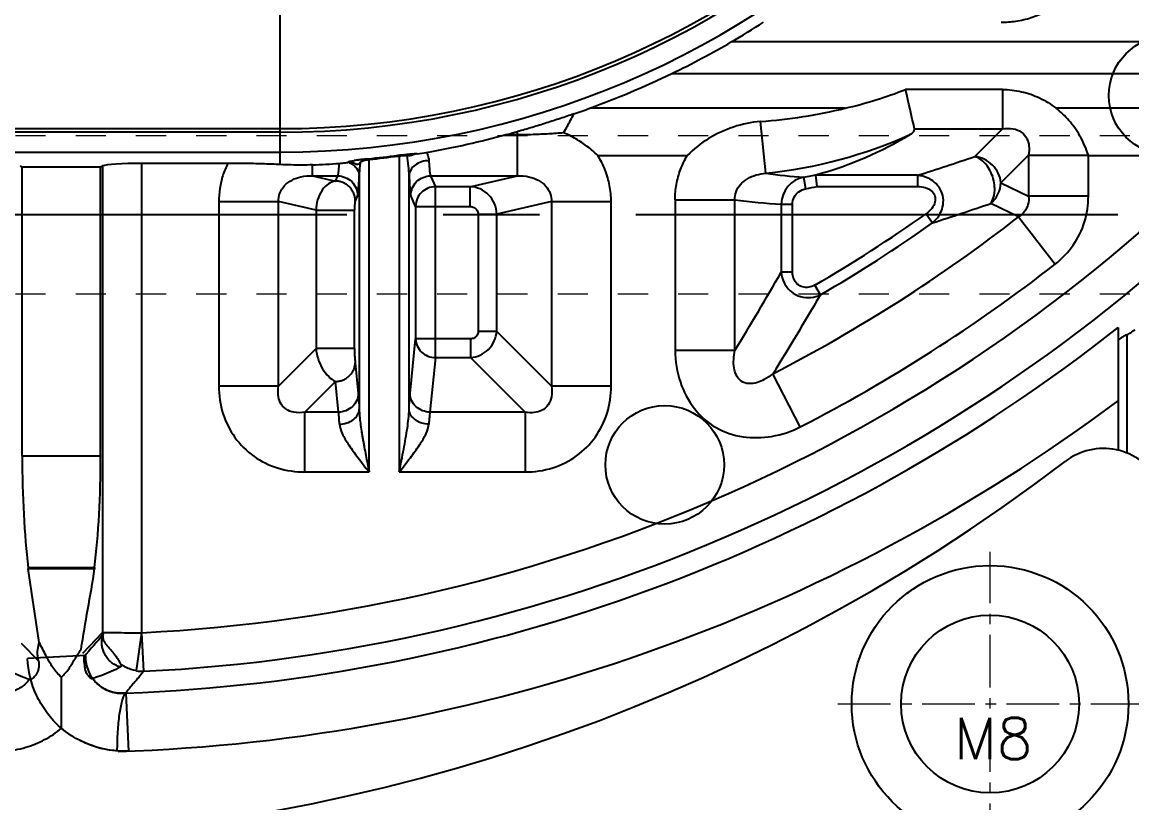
# Model space of a CAD drawing. Header units: millimetres. Extents: x 3267 to 5677, y -4731 to 2600.
# Drawn here: x 4496.8 to 4552.9, y -291.8 to -252.3 of the extents above; entities that cross this region are included whole.
import ezdxf

# ---------------------------------------------------------------- set-up
doc = ezdxf.new("R2010")
doc.units = ezdxf.units.MM
doc.header["$LTSCALE"] = 16.335
doc.header["$PDMODE"] = 3
doc.header["$PDSIZE"] = 0.3125
doc.linetypes.add('CENTER', pattern=[0.6, 0.375, -0.075, 0.075, -0.075])
doc.linetypes.add('HIDDEN', pattern=[0.2, 0.1, -0.1])
doc.layers.get('0').update_dxf_attribs({"linetype": 'CONTINUOUS'})
doc.layers.get('Defpoints').update_dxf_attribs({"linetype": 'CONTINUOUS'})
doc.layers.add('21', color=7, linetype='CONTINUOUS')
doc.layers.add('cool', color=153, linetype='HIDDEN', lineweight=9)
doc.layers.add('screw', color=33, linetype='CONTINUOUS', lineweight=13)
doc.styles.get("Standard").update_dxf_attribs({"font": 'txt', "width": 0.8})
doc.styles.add('TXT', font='txt.shx', dxfattribs={"bigfont": 'gbcbig.shx'})
doc.dimstyles.get("Standard").update_dxf_attribs({"dimtxt": 0.15625, "dimasz": 0.1875, "dimexe": 0.125, "dimexo": 0.0625, "dimtad": 0, "dimtih": 1, "dimtoh": 1, "dimdsep": 46, "dimtxsty": 'Standard', "dimcen": 0.09, "dimadec": 0, "dimazin": 0, "dimtp": 0.01, "dimtm": 0.01, "dimtfac": 1, "dimtofl": 0, "dimtmove": 0, "dimatfit": 3, "dimfxl": 0, "dimtolj": 1, "dimarcsym": 0})

# ---------------------------------------------------------------- blocks, each defined once
blk = doc.blocks.new('screw_m8_i')
at = {"layer": 'screw', "color": 1, "linetype": 'CENTER', "ltscale": 0.435384}
for p, q in [((0, -7.7), (0, 7.7)), ((-7.7, 0), (7.7, 0))]:
    blk.add_line(p, q, dxfattribs=at)
at = {"layer": 'screw', "color": 8, "linetype": 'HIDDEN', "ltscale": 0.435384}
blk.add_circle((0, 0), 7, dxfattribs=at)
at = {"layer": 'screw'}
blk.add_circle((0, 0), 4.5, dxfattribs=at)
at = {"layer": 'screw', "color": 6, "style": 'TXT'}
blk.add_text('M8', height=2.1, dxfattribs=at).set_placement((-1.82, -2.8))
blk = doc.blocks.new('*D204')
at = {"color": 4, "lineweight": -2}
blk.add_line((4632.838, -262.077), (4661.185, -262.077), dxfattribs=at)
at = {"layer": 'Defpoints', "color": 0}
for p in [(4492.764, -205.077), (4632.838, -262.077), (4661.185, -262.077)]:
    blk.add_point(p, dxfattribs=at)
at = {"color": 6, "insert": (4668.518, -262.077), "char_height": 5, "attachment_point": 5}
blk.add_mtext('\\A1;57.00', dxfattribs=at)
blk = doc.blocks.new('*D205')
at = {"color": 4, "lineweight": -2}
for p, q in [((4553.348, -286.835), (4641.185, -286.835)), ((4641.185, -286.835), (4651.185, -286.865)), ((4651.185, -286.865), (4661.185, -286.865))]:
    blk.add_line(p, q, dxfattribs=at)
at = {"layer": 'Defpoints', "color": 0}
for p in [(4492.764, -205.077), (4553.348, -286.835), (4661.185, -286.865)]:
    blk.add_point(p, dxfattribs=at)
at = {"color": 6, "insert": (4668.518, -286.865), "char_height": 5, "attachment_point": 5}
blk.add_mtext('\\A1;81.76', dxfattribs=at)
blk = doc.blocks.new('*D206')
at = {"color": 4, "lineweight": -2}
blk.add_line((4588.159, -303.077), (4661.185, -303.077), dxfattribs=at)
at = {"layer": 'Defpoints', "color": 0}
for p in [(4492.764, -205.077), (4588.159, -303.077), (4661.185, -303.077)]:
    blk.add_point(p, dxfattribs=at)
at = {"color": 6, "insert": (4668.518, -303.077), "char_height": 5, "attachment_point": 5}
blk.add_mtext('\\A1;98.00', dxfattribs=at)
blk = doc.blocks.new('*D207')
at = {"color": 4, "lineweight": -2}
blk.add_line((4619.098, -323.077), (4661.185, -323.077), dxfattribs=at)
at = {"layer": 'Defpoints', "color": 0}
for p in [(4492.764, -205.077), (4619.098, -323.077), (4661.185, -323.077)]:
    blk.add_point(p, dxfattribs=at)
at = {"color": 6, "insert": (4669.185, -323.077), "char_height": 5, "attachment_point": 5}
blk.add_mtext('\\A1;118.00', dxfattribs=at)
blk = doc.blocks.new('*D208')
at = {"color": 4, "lineweight": -2}
blk.add_line((4545.757, -294.565), (4545.757, -368.573), dxfattribs=at)
at = {"layer": 'Defpoints', "color": 0}
for p in [(4492.764, -205.077), (4545.757, -294.565), (4545.757, -368.573)]:
    blk.add_point(p, dxfattribs=at)
at = {"color": 6, "insert": (4545.757, -376.573), "char_height": 5, "attachment_point": 5, "rotation": 90}
blk.add_mtext('\\A1;52.99', dxfattribs=at)
blk = doc.blocks.new('*D209')
at = {"color": 4, "lineweight": -2}
blk.add_line((4621.264, -318.739), (4621.264, -368.573), dxfattribs=at)
at = {"layer": 'Defpoints', "color": 0}
for p in [(4492.764, -205.077), (4621.264, -318.739), (4621.264, -368.573)]:
    blk.add_point(p, dxfattribs=at)
at = {"color": 6, "insert": (4621.264, -377.573), "char_height": 5, "attachment_point": 5, "rotation": 90}
blk.add_mtext('\\A1;128.50', dxfattribs=at)

msp = doc.modelspace()

# ---------------------------------------------------------------- linework, layer by layer
at = {"color": 6, "linetype": 'Continuous'}
for p, q in [((4509.823, -248.931), (4509.823, -259.544)), ((4562.481, -253.34), (4532.664, -253.34)), ((4529.662, -254.935), (4562.48, -254.935)), ((4546.382, -255.747), (4541.482, -255.747)), ((4546.382, -255.747), (4546.382, -257.74)), ((4538.432, -256.694), (4525.503, -256.694)), ((4560.648, -256.694), (4549.105, -256.694)), ((4534.414, -259.986), (4534.141, -257.369)), ((4465.603, -257.727), (4509.823, -257.727)), ((4509.823, -257.905), (4465.603, -257.905)), ((4521.328, -258.014), (4521.844, -258.026)), ((4521.844, -260.115), (4521.844, -257.877)), ((4541.933, -257.74), (4546.382, -257.74)), ((4544.984, -259.137), (4546.382, -257.74)), ((4465.603, -258.911), (4509.823, -258.911)), ((4514.284, -259.292), (4514.279, -259.249)), ((4514.337, -275.098), (4514.337, -259.285)), ((4515.804, -259.073), (4515.81, -259.113)), ((4515.862, -259.106), (4515.862, -275.098)), ((4525.905, -259.086), (4530.436, -259.086)), ((4547.705, -259.064), (4546.308, -260.461)), ((4547.705, -259.064), (4550.731, -259.064)), ((4547.705, -259.064), (4547.705, -261.148)), ((4550.731, -261.148), (4550.731, -259.064)), ((4550.731, -259.086), (4557.507, -259.086)), ((4496.683, -259.612), (4496.784, -259.657)), ((4496.784, -259.657), (4500.753, -259.657)), ((4496.784, -274.295), (4496.784, -259.657)), ((4500.753, -259.657), (4500.853, -259.612)), ((4500.753, -274.295), (4500.753, -259.657)), ((4500.853, -259.612), (4500.853, -283.222)), ((4507.186, -259.482), (4502.833, -259.482)), ((4502.833, -283.23), (4502.833, -259.482)), ((4511.471, -260.115), (4511.471, -259.561)), ((4513.286, -259.413), (4513.289, -259.432)), ((4511.471, -260.115), (4512.753, -260.115)), ((4511.471, -260.115), (4512.635, -260.381)), ((4512.635, -260.381), (4512.753, -260.115)), ((4513.837, -260.097), (4513.837, -271.926)), ((4516.362, -271.926), (4516.362, -260.097)), ((4517.446, -260.115), (4521.844, -260.115)), ((4517.446, -260.115), (4517.69, -260.665)), ((4519.439, -260.665), (4521.844, -260.115)), ((4536.44, -260.766), (4536.332, -260.177)), ((4542.087, -260.088), (4536.945, -260.088)), ((4537.004, -260.655), (4536.945, -260.088)), ((4542.087, -260.088), (4542.087, -260.655)), ((4546.308, -260.461), (4547.705, -261.147)), ((4519.439, -260.665), (4517.69, -260.665)), ((4517.69, -269.31), (4517.69, -260.665)), ((4519.439, -260.665), (4519.439, -261.662)), ((4537.004, -260.655), (4542.087, -260.655)), ((4506.73, -261.421), (4509.756, -261.421)), ((4506.73, -261.421), (4506.73, -270.749)), ((4511.651, -261.855), (4509.756, -261.421)), ((4509.756, -270.749), (4509.756, -261.421)), ((4513.752, -261.112), (4513.634, -261.378)), ((4516.691, -261.662), (4516.447, -261.112)), ((4523.559, -261.421), (4520.797, -262.053)), ((4523.559, -261.421), (4526.585, -261.421)), ((4523.559, -261.421), (4523.559, -270.749)), ((4526.585, -270.749), (4526.585, -261.421)), ((4529.819, -261.322), (4532.844, -261.322)), ((4529.819, -261.322), (4529.819, -268.947)), ((4532.844, -268.947), (4532.844, -261.322)), ((4535.192, -261.547), (4535.759, -261.547)), ((4535.192, -261.547), (4535.192, -264.987)), ((4535.759, -264.987), (4535.759, -261.547)), ((4547.195, -262.192), (4545.789, -261.513)), ((4550.731, -261.148), (4547.705, -261.148)), ((4511.651, -261.855), (4513.596, -261.855)), ((4511.651, -261.855), (4511.651, -268.853)), ((4513.596, -268.853), (4513.596, -261.855)), ((4516.691, -261.662), (4519.439, -261.662)), ((4516.691, -261.662), (4516.691, -268.365)), ((4519.851, -262.053), (4520.797, -262.053)), ((4519.851, -262.053), (4519.851, -267.986)), ((4520.797, -267.986), (4520.797, -262.053)), ((4542.523, -262.03), (4542.85, -262.493)), ((4547.195, -262.192), (4549.055, -264.578)), ((4535.759, -264.987), (4535.192, -264.987)), ((4537.181, -266.132), (4536.896, -265.641)), ((4552.238, -267.789), (4552.238, -273.998)), ((4516.411, -271.127), (4516.691, -268.365)), ((4519.473, -268.365), (4516.691, -268.365)), ((4519.473, -268.365), (4519.473, -269.31)), ((4520.797, -267.986), (4519.851, -267.986)), ((4520.797, -267.986), (4523.559, -270.749)), ((4552.671, -268.159), (4552.671, -274.134)), ((4509.756, -270.749), (4511.651, -268.853)), ((4513.596, -268.853), (4511.651, -268.853)), ((4517.69, -269.31), (4517.41, -272.072)), ((4517.69, -269.31), (4519.473, -269.31)), ((4522.235, -272.072), (4519.473, -269.31)), ((4532.844, -268.947), (4529.819, -268.947)), ((4513.631, -269.575), (4513.789, -271.127)), ((4512.632, -270.52), (4511.079, -272.072)), ((4512.789, -272.072), (4512.632, -270.52)), ((4536.156, -272.815), (4534.773, -270.124)), ((4509.756, -270.749), (4506.73, -270.749)), ((4526.585, -270.749), (4523.559, -270.749)), ((4512.789, -272.072), (4511.079, -272.072)), ((4511.079, -275.098), (4511.079, -272.072)), ((4522.235, -272.072), (4517.41, -272.072)), ((4522.235, -272.072), (4522.235, -275.098)), ((4500.753, -274.295), (4496.784, -274.295)), ((4511.079, -275.098), (4514.337, -275.098)), ((4515.862, -275.098), (4522.235, -275.098)), ((4497.09, -279.925), (4500.447, -279.925)), ((4497.09, -279.925), (4497.09, -280.003)), ((4500.447, -280.003), (4497.09, -280.003)), ((4497.64, -283.723), (4497.09, -280.003)), ((4500.447, -279.925), (4500.447, -280.003)), ((4502.564, -285.15), (4502.833, -283.23)), ((4502.93, -285.184), (4502.835, -283.23)), ((4496.736, -283.757), (4497.607, -284.657))]:
    msp.add_line(p, q, dxfattribs=at)
at = {"color": 7, "linetype": 'Continuous'}
for p, q in [((4499.855, -284.27), (4500.853, -283.222)), ((4500, -284.39), (4497.054, -284.531)), ((4502.034, -286.287), (4502.155, -289.219))]:
    msp.add_line(p, q, dxfattribs=at)
at = {"color": 6, "linetype": 'Continuous'}
msp.add_lwpolyline([(4514.279, -259.248), (4513.914, -259.288), (4513.582, -259.333)], dxfattribs=at)
for centre, radius in [((4554.764, -256.047), 3), ((4529.294, -274.737), 3), ((4545.757, -286.835), 7), ((4545.757, -286.835), 4.5)]:
    msp.add_circle(centre, radius, dxfattribs=at)
for centre, radius, start, end in [((4498.768, -200.047), 86.814, 316.84438, 88.8719), ((4498.768, -200.047), 85.826, 320.71572, 88.869), ((4509.823, -214.117), 44.794, 270, 360), ((4509.823, -214.117), 43.789, 270, 0), ((4509.823, -214.117), 43.61, 270, 0), ((4509.823, -214.117), 45.389, 300.2135, 302.6325), ((4510.614, -215.461), 43.829, 295.7606, 300.2053), ((4533.049, -233.962), 23.361, 283.3229, 291.1612), ((4337.477, -302.928), 209.39, 12.46276, 13.02183), ((4509.616, -213.265), 46.244, 289.0278, 290.0927), ((4531.936, -229.367), 28.089, 274.5035, 283.3727), ((4509.037, -212.61), 47.038, 280.0514, 285.1472), ((4509.866, -213.882), 45.597, 284.5596, 285.2296), ((4531.933, -236.227), 23.888, 275.9618, 294.2187), ((4498.768, -200.047), 83.282, 272.79734, 314.85367), ((4509.823, -214.117), 45.352, 275.6388, 277.5783), ((4509.823, -214.117), 45.393, 275.7062, 277.5784), ((4515.839, -250.958), 8.091, 276.6442, 279.9866), ((4494.04, -108.717), 158.813, 287.61018, 288.71043), ((4509.757, -217.923), 41.674, 272.3569, 274.2283), ((4513.323, -259.916), 0.504, 62.6897, 94.1836), ((4537.885, -234.918), 25.307, 262.1178, 266.4811), ((4536.602, -261.561), 1.41, 101.0368, 179.4143), ((4531.933, -236.227), 24.351, 280.4061, 282.0985), ((4531.933, -236.227), 24.949, 280.4061, 281.7258), ((4536.562, -234.837), 26.745, 262.0086, 267.0626), ((4493.635, -110.107), 160.137, 287.89859, 289.007), ((4498.768, -200.047), 85.238, 272.79864, 313.50971), ((4498.768, -200.047), 78.785, 297.19344, 307.9278), ((4498.768, -200.047), 75.871, 300.16777, 305.21885), ((4498.768, -200.047), 76.438, 300.16777, 305.21885), ((4380.969, -176.218), 177.946, 328.59364, 330.07572), ((4498.768, -200.047), 81.811, 297.19344, 307.9278), ((4382.747, -175.709), 178.958, 328.15773, 329.65045), ((4498.768, -200.047), 86.302, 272.15608, 308.28444), ((4498.768, -200.047), 89.237, 271.84434, 306.81206), ((4551.499, -277.111), 3.2, 29.3628, 127.3251), ((4492.738, -200.047), 93.711, 232.70186, 307.32513), ((4502.909, -283.167), 2.017, 260.1447, 270.6047), ((4492.738, -200.047), 111.711, 233.55477, 306.46929)]:
    msp.add_arc(centre, radius, start, end, dxfattribs=at)
at = {"color": 7, "linetype": 'Continuous'}
msp.add_arc((4559.127, -334.374), 77.452, 138.73818, 139.87491, dxfattribs=at)
at = {"color": 6, "linetype": 'Continuous'}
for centre, major_axis, ratio, start_param, end_param in [((4509.823, -213.829), (0, 45.642), 0.99998, -2.790919, -2.691923), ((4531.933, -240.787), (0, 19.951), 0.973528, -2.875699, -2.612754), ((4502.833, -259.64), (2.01, 0), 0.078702, 1.570796, 2.96706), ((4498.547, -274.295), (0, 10), 0.176327, -4.712389, -4.114277), ((4498.99, -274.295), (0, 10), 0.176327, -2.168909, -1.570796)]:
    msp.add_ellipse(centre, major_axis=major_axis, ratio=ratio, start_param=start_param, end_param=end_param, dxfattribs=at)
for points, knots in [([(4546.311, -252.341), (4546.564, -252.341), (4547.082, -252.303), (4547.843, -252.128), (4548.554, -251.834), (4549.178, -251.449), (4549.711, -250.991), (4550.171, -250.456), (4550.559, -249.826), (4550.853, -249.109), (4551.026, -248.35), (4551.062, -247.837), (4551.062, -247.589)], [0, 0, 0, 0, 0.101243, 0.207278, 0.311362, 0.408018, 0.499665, 0.591828, 0.689541, 0.794718, 0.900878, 1, 1, 1, 1]), ([(4546.382, -255.747), (4546.705, -255.747), (4547.356, -255.821), (4548.285, -256.144), (4548.846, -256.492), (4549.105, -256.694)], [0, 0, 0, 0, 0.331319, 0.663418, 1, 1, 1, 1]), ([(4524.693, -256.982), (4524.467, -257.06), (4524.008, -257.216), (4523.308, -257.445), (4522.585, -257.668), (4522.094, -257.809), (4521.844, -257.877)], [0, 0, 0, 0, 0.240242, 0.486655, 0.739652, 1, 1, 1, 1]), ([(4524.181, -257.932), (4524.243, -257.826), (4524.361, -257.614), (4524.533, -257.298), (4524.642, -257.087), (4524.693, -256.982)], [0, 0, 0, 0, 0.342165, 0.674136, 1, 1, 1, 1]), ([(4550.731, -259.075), (4550.622, -258.737), (4550.349, -258.112), (4549.786, -257.311), (4549.339, -256.877), (4549.105, -256.694)], [0, 0, 0, 0, 0.364983, 0.694844, 1, 1, 1, 1]), ([(4534.141, -257.369), (4533.678, -257.405), (4532.758, -257.592), (4531.491, -258.181), (4530.756, -258.757), (4530.436, -259.086)], [0, 0, 0, 0, 0.335156, 0.668796, 1, 1, 1, 1]), ([(4546.382, -257.74), (4546.562, -257.708), (4546.9, -257.694), (4547.36, -257.87), (4547.64, -258.208), (4547.75, -258.628), (4547.732, -258.913), (4547.705, -259.064)], [0, 0, 0, 0, 0.242115, 0.43618, 0.629762, 0.796712, 1, 1, 1, 1]), ([(4521.844, -258.026), (4522.111, -258.032), (4522.638, -258.016), (4523.418, -257.98), (4523.93, -257.944), (4524.183, -257.928)], [0, 0, 0, 0, 0.342239, 0.675009, 1, 1, 1, 1]), ([(4525.905, -259.086), (4525.74, -258.923), (4525.387, -258.621), (4524.809, -258.233), (4524.395, -258.024), (4524.181, -257.932)], [0, 0, 0, 0, 0.334172, 0.665762, 1, 1, 1, 1]), ([(4541.733, -258.013), (4541.777, -257.986), (4541.851, -257.935), (4541.929, -257.841), (4541.939, -257.769), (4541.933, -257.74)], [0, 0, 0, 0, 0.431863, 0.750814, 1, 1, 1, 1]), ([(4513.284, -259.413), (4513.291, -259.386), (4513.426, -259.377), (4513.601, -259.324), (4513.922, -259.289), (4514.151, -259.262), (4514.279, -259.249)], [0, 0, 0, 0, 0.084378, 0.304706, 0.618029, 1, 1, 1, 1]), ([(4513.889, -259.434), (4513.916, -259.405), (4513.993, -259.359), (4514.129, -259.318), (4514.23, -259.299), (4514.284, -259.292)], [0, 0, 0, 0, 0.278004, 0.618672, 1, 1, 1, 1]), ([(4515.804, -259.073), (4515.949, -259.054), (4516.208, -259.021), (4516.53, -258.995), (4516.711, -258.985), (4516.775, -258.995)], [0, 0, 0, 0, 0.44791, 0.801667, 1, 1, 1, 1]), ([(4515.862, -259.106), (4515.913, -259.098), (4516.009, -259.086), (4516.143, -259.078), (4516.227, -259.083), (4516.263, -259.091)], [0, 0, 0, 0, 0.379287, 0.723555, 1, 1, 1, 1]), ([(4516.774, -258.996), (4516.706, -259.004), (4516.582, -259.04), (4516.419, -259.109), (4516.309, -259.102), (4516.263, -259.091)], [0, 0, 0, 0, 0.392722, 0.73009, 1, 1, 1, 1]), ([(4516.362, -260.098), (4516.36, -259.937), (4516.334, -259.6), (4516.289, -259.266), (4516.263, -259.092)], [0, 0, 0, 0, 0.475705, 1, 1, 1, 1]), ([(4517.362, -259.342), (4517.238, -259.344), (4516.991, -259.388), (4516.659, -259.542), (4516.432, -259.796), (4516.365, -260.002), (4516.362, -260.097)], [0, 0, 0, 0, 0.271395, 0.54426, 0.789177, 1, 1, 1, 1]), ([(4517.247, -258.926), (4517.269, -258.976), (4517.306, -259.071), (4517.346, -259.21), (4517.359, -259.3), (4517.362, -259.342)], [0, 0, 0, 0, 0.375595, 0.707098, 1, 1, 1, 1]), ([(4517.362, -259.342), (4517.367, -259.443), (4517.377, -259.621), (4517.397, -259.852), (4517.415, -259.999), (4517.432, -260.079), (4517.441, -260.106), (4517.446, -260.115)], [0, 0, 0, 0, 0.387453, 0.686657, 0.892209, 0.958434, 1, 1, 1, 1]), ([(4526.585, -261.421), (4526.584, -261.149), (4526.533, -260.603), (4526.304, -259.81), (4526.052, -259.319), (4525.905, -259.086)], [0, 0, 0, 0, 0.331752, 0.664655, 1, 1, 1, 1]), ([(4529.819, -261.322), (4529.819, -261.062), (4529.867, -260.54), (4530.076, -259.784), (4530.303, -259.311), (4530.436, -259.086)], [0, 0, 0, 0, 0.332779, 0.665943, 1, 1, 1, 1]), ([(4545.789, -261.513), (4545.902, -261.353), (4546.003, -261.024), (4545.991, -260.557), (4545.904, -260.15), (4545.726, -259.774), (4545.451, -259.395), (4545.171, -259.196), (4544.984, -259.137)], [0, 0, 0, 0, 0.209626, 0.348725, 0.500005, 0.651284, 0.79038, 1, 1, 1, 1]), ([(4546.308, -260.461), (4546.291, -260.297), (4546.194, -259.968), (4545.894, -259.551), (4545.477, -259.252), (4545.149, -259.155), (4544.984, -259.137)], [0, 0, 0, 0, 0.24677, 0.500032, 0.753278, 1, 1, 1, 1]), ([(4507.186, -259.482), (4507.087, -259.683), (4506.917, -260.099), (4506.764, -260.753), (4506.73, -261.199), (4506.73, -261.421)], [0, 0, 0, 0, 0.334849, 0.667893, 1, 1, 1, 1]), ([(4509.823, -259.544), (4509.563, -259.533), (4509.009, -259.511), (4508.13, -259.488), (4507.512, -259.482), (4507.186, -259.482)], [0, 0, 0, 0, 0.296345, 0.630119, 1, 1, 1, 1]), ([(4511.471, -259.561), (4511.294, -259.568), (4510.935, -259.575), (4510.386, -259.566), (4510.013, -259.552), (4509.823, -259.544)], [0, 0, 0, 0, 0.321473, 0.653789, 1, 1, 1, 1]), ([(4512.753, -260.115), (4512.765, -260.095), (4512.778, -260.027), (4512.797, -259.898), (4512.814, -259.709), (4512.825, -259.565), (4512.83, -259.483)], [0, 0, 0, 0, 0.111021, 0.317179, 0.615023, 1, 1, 1, 1]), ([(4512.831, -259.483), (4512.883, -259.479), (4512.985, -259.47), (4513.134, -259.453), (4513.232, -259.44), (4513.28, -259.433)], [0, 0, 0, 0, 0.343261, 0.67989, 1, 1, 1, 1]), ([(4513.554, -259.468), (4513.527, -259.456), (4513.469, -259.438), (4513.379, -259.425), (4513.319, -259.428), (4513.289, -259.432)], [0, 0, 0, 0, 0.331938, 0.667251, 1, 1, 1, 1]), ([(4513.289, -259.431), (4513.37, -259.464), (4513.518, -259.545), (4513.743, -259.747), (4513.833, -259.963), (4513.837, -260.097)], [0, 0, 0, 0, 0.286489, 0.553933, 1, 1, 1, 1]), ([(4513.889, -259.434), (4513.861, -259.465), (4513.819, -259.538), (4513.672, -259.553), (4513.603, -259.489), (4513.554, -259.468)], [0, 0, 0, 0, 0.321347, 0.590188, 1, 1, 1, 1]), ([(4513.889, -259.434), (4513.882, -259.493), (4513.856, -259.713), (4513.839, -259.935), (4513.837, -260.097)], [0, 0, 0, 0, 0.26521, 1, 1, 1, 1]), ([(4509.756, -261.421), (4509.748, -261.277), (4509.792, -260.975), (4510.045, -260.585), (4510.43, -260.303), (4510.918, -260.133), (4511.276, -260.106), (4511.471, -260.115)], [0, 0, 0, 0, 0.178851, 0.365644, 0.561373, 0.758659, 1, 1, 1, 1]), ([(4512.635, -260.381), (4512.51, -260.396), (4512.242, -260.504), (4511.92, -260.848), (4511.707, -261.32), (4511.655, -261.679), (4511.651, -261.855)], [0, 0, 0, 0, 0.197654, 0.43658, 0.723113, 1, 1, 1, 1]), ([(4513.634, -261.378), (4513.634, -261.348), (4513.631, -261.287), (4513.618, -261.196), (4513.596, -261.103), (4513.564, -261.01), (4513.523, -260.919), (4513.471, -260.832), (4513.411, -260.749), (4513.341, -260.672), (4513.265, -260.603), (4513.182, -260.543), (4513.094, -260.492), (4513.003, -260.45), (4512.91, -260.419), (4512.817, -260.397), (4512.725, -260.384), (4512.664, -260.381), (4512.635, -260.381)], [0, 0, 0, 0, 0.05723, 0.116398, 0.177338, 0.239841, 0.303659, 0.368504, 0.434057, 0.499978, 0.565914, 0.631511, 0.696425, 0.760333, 0.822943, 0.883999, 0.943287, 1, 1, 1, 1]), ([(4512.753, -260.115), (4512.879, -260.115), (4513.138, -260.172), (4513.48, -260.386), (4513.695, -260.727), (4513.752, -260.987), (4513.752, -261.112)], [0, 0, 0, 0, 0.242666, 0.500406, 0.757887, 1, 1, 1, 1]), ([(4513.752, -261.112), (4513.774, -261.061), (4513.787, -260.887), (4513.819, -260.552), (4513.83, -260.267), (4513.837, -260.097)], [0, 0, 0, 0, 0.162831, 0.500859, 1, 1, 1, 1]), ([(4516.362, -260.097), (4516.369, -260.266), (4516.38, -260.55), (4516.412, -260.885), (4516.425, -261.059), (4516.446, -261.111)], [0, 0, 0, 0, 0.497079, 0.835041, 1, 1, 1, 1]), ([(4516.447, -261.112), (4516.447, -260.987), (4516.504, -260.727), (4516.719, -260.386), (4517.061, -260.172), (4517.32, -260.115), (4517.446, -260.115)], [0, 0, 0, 0, 0.242114, 0.499595, 0.757335, 1, 1, 1, 1]), ([(4521.844, -260.115), (4522.037, -260.106), (4522.402, -260.134), (4522.898, -260.31), (4523.287, -260.6), (4523.523, -260.992), (4523.566, -261.284), (4523.559, -261.421)], [0, 0, 0, 0, 0.239968, 0.446783, 0.645441, 0.828991, 1, 1, 1, 1]), ([(4532.844, -261.322), (4532.84, -261.187), (4532.886, -260.906), (4533.112, -260.53), (4533.473, -260.24), (4533.92, -260.05), (4534.247, -259.996), (4534.414, -259.986)], [0, 0, 0, 0, 0.177813, 0.365455, 0.566767, 0.778381, 1, 1, 1, 1]), ([(4536.945, -260.088), (4536.943, -260.069), (4536.992, -260.051), (4537.021, -260.041), (4537.037, -260.037)], [0, 0, 0, 0, 0.544166, 1, 1, 1, 1]), ([(4542.85, -262.493), (4542.992, -262.372), (4543.202, -262.126), (4543.384, -261.681), (4543.414, -261.23), (4543.263, -260.772), (4542.976, -260.431), (4542.575, -260.184), (4542.269, -260.105), (4542.087, -260.088)], [0, 0, 0, 0, 0.170743, 0.288157, 0.434712, 0.5735, 0.718369, 0.832428, 1, 1, 1, 1]), ([(4517.69, -260.665), (4517.56, -260.665), (4517.298, -260.718), (4516.966, -260.939), (4516.744, -261.27), (4516.691, -261.532), (4516.691, -261.662)], [0, 0, 0, 0, 0.250182, 0.500402, 0.750386, 1, 1, 1, 1]), ([(4520.797, -262.053), (4520.793, -261.869), (4520.715, -261.506), (4520.409, -261.052), (4519.967, -260.745), (4519.614, -260.668), (4519.439, -260.665)], [0, 0, 0, 0, 0.25924, 0.507375, 0.753274, 1, 1, 1, 1]), ([(4535.759, -261.547), (4535.761, -261.427), (4535.819, -261.18), (4536.072, -260.889), (4536.314, -260.792), (4536.44, -260.766)], [0, 0, 0, 0, 0.322511, 0.654381, 1, 1, 1, 1]), ([(4542.087, -260.655), (4542.218, -260.655), (4542.467, -260.686), (4542.791, -260.845), (4542.989, -261.123), (4542.989, -261.466), (4542.817, -261.784), (4542.63, -261.954), (4542.523, -262.03)], [0, 0, 0, 0, 0.186378, 0.352214, 0.499216, 0.646556, 0.812971, 1, 1, 1, 1]), ([(4513.634, -261.378), (4513.631, -261.386), (4513.625, -261.407), (4513.619, -261.445), (4513.614, -261.484), (4513.61, -261.522), (4513.607, -261.553), (4513.605, -261.587), (4513.603, -261.623), (4513.601, -261.66), (4513.599, -261.698), (4513.598, -261.737), (4513.597, -261.778), (4513.596, -261.817), (4513.596, -261.844), (4513.596, -261.855)], [0, 0, 0, 0, 0.053376, 0.134729, 0.241119, 0.3027, 0.369321, 0.440373, 0.515078, 0.592755, 0.672683, 0.754127, 0.836334, 0.93062, 1, 1, 1, 1]), ([(4547.705, -261.148), (4547.721, -261.287), (4547.703, -261.569), (4547.515, -261.942), (4547.309, -262.121), (4547.195, -262.192)], [0, 0, 0, 0, 0.345544, 0.671579, 1, 1, 1, 1]), ([(4549.055, -264.578), (4549.4, -264.307), (4550.016, -263.663), (4550.601, -262.465), (4550.729, -261.585), (4550.731, -261.148)], [0, 0, 0, 0, 0.333989, 0.667148, 1, 1, 1, 1]), ([(4519.439, -261.662), (4519.511, -261.664), (4519.656, -261.696), (4519.814, -261.848), (4519.85, -261.986), (4519.851, -262.053)], [0, 0, 0, 0, 0.347606, 0.681664, 1, 1, 1, 1]), ([(4535.192, -264.987), (4535.205, -265.176), (4535.313, -265.547), (4535.66, -266), (4536.158, -266.259), (4536.691, -266.298), (4537.03, -266.206), (4537.181, -266.132)], [0, 0, 0, 0, 0.209795, 0.417306, 0.618812, 0.813297, 1, 1, 1, 1]), ([(4536.896, -265.641), (4536.798, -265.696), (4536.592, -265.776), (4536.266, -265.761), (4535.985, -265.604), (4535.797, -265.328), (4535.762, -265.103), (4535.759, -264.987)], [0, 0, 0, 0, 0.20805, 0.400067, 0.588888, 0.784453, 1, 1, 1, 1]), ([(4516.691, -268.365), (4516.692, -268.487), (4516.748, -268.737), (4516.973, -269.049), (4517.302, -269.258), (4517.561, -269.309), (4517.69, -269.31)], [0, 0, 0, 0, 0.243194, 0.491094, 0.744203, 1, 1, 1, 1]), ([(4519.851, -267.986), (4519.849, -268.053), (4519.819, -268.187), (4519.672, -268.333), (4519.539, -268.363), (4519.473, -268.365)], [0, 0, 0, 0, 0.338299, 0.665828, 1, 1, 1, 1]), ([(4519.473, -269.31), (4519.638, -269.298), (4519.973, -269.211), (4520.398, -268.914), (4520.697, -268.488), (4520.785, -268.153), (4520.797, -267.986)], [0, 0, 0, 0, 0.245544, 0.499207, 0.753279, 1, 1, 1, 1]), ([(4552.671, -268.159), (4552.633, -268.171), (4552.543, -268.218), (4552.399, -268.31), (4552.294, -268.388), (4552.238, -268.432)], [0, 0, 0, 0, 0.237473, 0.583895, 1, 1, 1, 1]), ([(4552.671, -268.159), (4552.711, -268.146), (4552.801, -268.098), (4552.945, -268.005), (4553.049, -267.926), (4553.104, -267.882)], [0, 0, 0, 0, 0.2422, 0.589708, 1, 1, 1, 1]), ([(4511.651, -268.853), (4511.664, -269.028), (4511.738, -269.387), (4511.957, -269.872), (4512.257, -270.27), (4512.507, -270.456), (4512.632, -270.52)], [0, 0, 0, 0, 0.262298, 0.542207, 0.790248, 1, 1, 1, 1]), ([(4513.596, -268.853), (4513.596, -268.866), (4513.596, -268.894), (4513.597, -268.936), (4513.598, -268.98), (4513.599, -269.043), (4513.602, -269.123), (4513.606, -269.221), (4513.611, -269.317), (4513.619, -269.435), (4513.626, -269.521), (4513.631, -269.575)], [0, 0, 0, 0, 0.055177, 0.113825, 0.175458, 0.239561, 0.373028, 0.509768, 0.645086, 0.774599, 1, 1, 1, 1]), ([(4529.819, -268.947), (4529.819, -269.491), (4529.993, -270.546), (4530.714, -271.927), (4531.833, -272.94), (4533.249, -273.394), (4534.742, -273.365), (4535.702, -273.048), (4536.156, -272.815)], [0, 0, 0, 0, 0.181216, 0.348349, 0.509935, 0.66995, 0.830442, 1, 1, 1, 1]), ([(4534.773, -270.124), (4534.636, -270.234), (4534.383, -270.407), (4533.973, -270.591), (4533.563, -270.659), (4533.148, -270.538), (4532.893, -270.209), (4532.783, -269.818), (4532.773, -269.388), (4532.814, -269.096), (4532.844, -268.947)], [0, 0, 0, 0, 0.15452, 0.2673, 0.392378, 0.513561, 0.62515, 0.741559, 0.866188, 1, 1, 1, 1]), ([(4512.632, -270.52), (4512.661, -270.52), (4512.722, -270.517), (4512.813, -270.504), (4512.906, -270.482), (4512.998, -270.452), (4513.089, -270.412), (4513.176, -270.364), (4513.259, -270.306), (4513.335, -270.241), (4513.404, -270.169), (4513.465, -270.09), (4513.517, -270.008), (4513.559, -269.922), (4513.591, -269.835), (4513.614, -269.747), (4513.627, -269.66), (4513.631, -269.603), (4513.631, -269.575)], [0, 0, 0, 0, 0.058363, 0.119076, 0.181514, 0.245398, 0.310404, 0.376178, 0.44234, 0.508508, 0.574307, 0.639385, 0.703425, 0.766151, 0.827334, 0.886789, 0.944377, 1, 1, 1, 1]), ([(4506.73, -270.749), (4506.73, -271.218), (4506.867, -272.145), (4507.488, -273.391), (4508.461, -274.357), (4509.701, -274.965), (4510.617, -275.098), (4511.079, -275.098)], [0, 0, 0, 0, 0.206016, 0.403784, 0.60081, 0.797027, 1, 1, 1, 1]), ([(4511.079, -272.072), (4510.899, -272.105), (4510.561, -272.119), (4510.101, -271.943), (4509.821, -271.605), (4509.711, -271.184), (4509.729, -270.9), (4509.756, -270.749)], [0, 0, 0, 0, 0.242115, 0.43618, 0.629762, 0.796712, 1, 1, 1, 1]), ([(4513.789, -271.127), (4513.787, -271.246), (4513.727, -271.493), (4513.51, -271.815), (4513.17, -272.016), (4512.914, -272.071), (4512.789, -272.072)], [0, 0, 0, 0, 0.236014, 0.491001, 0.751725, 1, 1, 1, 1]), ([(4513.789, -271.127), (4513.8, -271.238), (4513.818, -271.504), (4513.831, -271.77), (4513.837, -271.926)], [0, 0, 0, 0, 0.417361, 1, 1, 1, 1]), ([(4516.362, -271.926), (4516.368, -271.77), (4516.381, -271.504), (4516.399, -271.238), (4516.411, -271.127)], [0, 0, 0, 0, 0.582639, 1, 1, 1, 1]), ([(4517.41, -272.072), (4517.285, -272.071), (4517.029, -272.016), (4516.689, -271.815), (4516.472, -271.493), (4516.412, -271.246), (4516.411, -271.127)], [0, 0, 0, 0, 0.248275, 0.508999, 0.763986, 1, 1, 1, 1]), ([(4523.559, -270.749), (4523.591, -270.929), (4523.606, -271.267), (4523.429, -271.727), (4523.091, -272.008), (4522.671, -272.117), (4522.387, -272.1), (4522.235, -272.072)], [0, 0, 0, 0, 0.242115, 0.43618, 0.629762, 0.796712, 1, 1, 1, 1]), ([(4522.235, -275.098), (4522.705, -275.098), (4523.632, -274.961), (4524.877, -274.34), (4525.843, -273.367), (4526.451, -272.128), (4526.585, -271.211), (4526.585, -270.749)], [0, 0, 0, 0, 0.206016, 0.403784, 0.60081, 0.797027, 1, 1, 1, 1]), ([(4512.838, -272.681), (4512.831, -272.563), (4512.819, -272.36), (4512.8, -272.157), (4512.789, -272.072)], [0, 0, 0, 0, 0.582338, 1, 1, 1, 1]), ([(4512.838, -272.681), (4512.961, -272.679), (4513.208, -272.635), (4513.54, -272.481), (4513.767, -272.227), (4513.834, -272.022), (4513.837, -271.926)], [0, 0, 0, 0, 0.271395, 0.54426, 0.789177, 1, 1, 1, 1]), ([(4513.837, -271.925), (4513.839, -272.04), (4513.852, -272.278), (4513.893, -272.645), (4513.94, -272.964), (4513.983, -273.228), (4514.018, -273.431), (4514.054, -273.636), (4514.104, -273.912), (4514.197, -274.399), (4514.281, -274.818), (4514.337, -275.098)], [0, 0, 0, 0, 0.107167, 0.222481, 0.344601, 0.407738, 0.471987, 0.536843, 0.601964, 0.733126, 1, 1, 1, 1]), ([(4515.862, -275.098), (4515.937, -274.711), (4516.089, -273.973), (4516.273, -272.918), (4516.358, -272.244), (4516.362, -271.926)], [0, 0, 0, 0, 0.368189, 0.702994, 1, 1, 1, 1]), ([(4517.362, -272.681), (4517.239, -272.679), (4517.052, -272.65), (4516.82, -272.557), (4516.662, -272.46), (4516.531, -272.341), (4516.436, -272.207), (4516.378, -272.067), (4516.364, -271.971), (4516.362, -271.926)], [0, 0, 0, 0, 0.268075, 0.407036, 0.542893, 0.671627, 0.790812, 0.899944, 1, 1, 1, 1]), ([(4517.41, -272.072), (4517.399, -272.157), (4517.38, -272.36), (4517.368, -272.563), (4517.362, -272.681)], [0, 0, 0, 0, 0.417662, 1, 1, 1, 1]), ([(4512.838, -272.681), (4512.856, -272.845), (4512.984, -273.216), (4513.329, -273.769), (4513.796, -274.408), (4514.144, -274.861), (4514.337, -275.098)], [0, 0, 0, 0, 0.172557, 0.402556, 0.680639, 1, 1, 1, 1]), ([(4515.862, -275.098), (4516.055, -274.861), (4516.403, -274.408), (4516.869, -273.769), (4517.214, -273.216), (4517.343, -272.845), (4517.362, -272.681)], [0, 0, 0, 0, 0.319166, 0.597223, 0.827241, 1, 1, 1, 1]), ([(4501.747, -284.97), (4501.657, -284.942), (4501.481, -284.868), (4501.248, -284.702), (4501.062, -284.498), (4500.932, -284.279), (4500.854, -284.069), (4500.82, -283.899), (4500.811, -283.788), (4500.806, -283.593), (4500.853, -283.432), (4500.906, -283.294)], [0, 0, 0, 0, 0.134004, 0.269451, 0.403974, 0.524719, 0.629992, 0.722686, 0.769681, 0.788885, 1, 1, 1, 1]), ([(4500.859, -283.276), (4500.87, -283.397), (4500.844, -283.551), (4500.935, -283.686), (4500.968, -283.744), (4501.016, -283.809), (4501.076, -283.883), (4501.152, -283.969), (4501.244, -284.072), (4501.353, -284.197), (4501.475, -284.345), (4501.591, -284.511), (4501.689, -284.678), (4501.743, -284.79), (4501.774, -284.837)], [0, 0, 0, 0, 0.195771, 0.224659, 0.262148, 0.305065, 0.35551, 0.416221, 0.490234, 0.580021, 0.685507, 0.800162, 0.908105, 1, 1, 1, 1]), ([(4500.853, -283.222), (4500.921, -283.223), (4501.138, -283.225), (4501.561, -283.227), (4502.153, -283.229), (4502.596, -283.229), (4502.833, -283.23)], [0, 0, 0, 0, 0.102672, 0.328563, 0.641121, 1, 1, 1, 1]), ([(4497.607, -284.657), (4497.603, -284.634), (4497.597, -284.59), (4497.587, -284.526), (4497.579, -284.466), (4497.572, -284.41), (4497.566, -284.36), (4497.56, -284.317), (4497.553, -284.277), (4497.547, -284.238), (4497.552, -284.2), (4497.558, -284.164), (4497.565, -284.128), (4497.572, -284.09), (4497.58, -284.049), (4497.588, -284.005), (4497.597, -283.958), (4497.607, -283.906), (4497.617, -283.849), (4497.629, -283.788), (4497.636, -283.745), (4497.64, -283.723)], [0, 0, 0, 0, 0.073473, 0.141803, 0.206075, 0.26556, 0.319175, 0.365176, 0.405419, 0.446349, 0.490018, 0.525968, 0.56422, 0.604758, 0.648311, 0.695384, 0.746615, 0.80237, 0.862767, 0.928287, 1, 1, 1, 1]), ([(4498.766, -285.476), (4498.602, -285.336), (4498.308, -284.992), (4497.982, -284.373), (4497.768, -283.942), (4497.64, -283.723)], [0, 0, 0, 0, 0.309697, 0.637262, 1, 1, 1, 1]), ([(4497.146, -285.599), (4496.995, -285.548), (4496.687, -285.433), (4496.223, -285.23), (4495.915, -285.073), (4495.759, -284.989)], [0, 0, 0, 0, 0.315898, 0.65029, 1, 1, 1, 1]), ([(4497.603, -284.657), (4497.612, -284.705), (4497.637, -284.808), (4497.626, -284.97), (4497.594, -285.132), (4497.535, -285.278), (4497.459, -285.401), (4497.372, -285.496), (4497.286, -285.562), (4497.212, -285.596), (4497.163, -285.605), (4497.146, -285.599)], [0, 0, 0, 0, 0.126808, 0.271326, 0.415643, 0.550942, 0.676341, 0.787662, 0.882152, 0.953265, 1, 1, 1, 1]), ([(4501.747, -284.97), (4501.593, -285.05), (4501.287, -285.2), (4500.829, -285.39), (4500.523, -285.492), (4500.374, -285.54)], [0, 0, 0, 0, 0.350406, 0.685143, 1, 1, 1, 1]), ([(4501.767, -284.834), (4501.778, -284.852), (4501.793, -284.886), (4501.787, -284.942), (4501.761, -284.963), (4501.747, -284.97)], [0, 0, 0, 0, 0.406747, 0.701086, 1, 1, 1, 1]), ([(4502.564, -285.154), (4502.469, -285.138), (4502.282, -285.091), (4502.014, -284.983), (4501.847, -284.887), (4501.767, -284.834)], [0, 0, 0, 0, 0.333723, 0.667524, 1, 1, 1, 1]), ([(4502.93, -285.184), (4502.882, -285.242), (4502.786, -285.359), (4502.643, -285.538), (4502.541, -285.653), (4502.489, -285.711)], [0, 0, 0, 0, 0.330065, 0.659767, 1, 1, 1, 1]), ([(4497.146, -285.599), (4497.028, -285.754), (4496.733, -286.028), (4496.163, -286.277), (4495.738, -286.307), (4495.522, -286.289)], [0, 0, 0, 0, 0.318782, 0.644284, 1, 1, 1, 1]), ([(4502.489, -285.711), (4502.433, -285.774), (4502.324, -285.901), (4502.17, -286.096), (4502.067, -286.224), (4502.015, -286.288)], [0, 0, 0, 0, 0.340315, 0.670349, 1, 1, 1, 1]), ([(4495.897, -289.227), (4496.257, -289.194), (4496.958, -289.07), (4497.936, -288.675), (4498.507, -288.284), (4498.768, -288.063)], [0, 0, 0, 0, 0.345638, 0.673375, 1, 1, 1, 1])]:
    msp.add_open_spline(points, degree=3, knots=knots, dxfattribs=at)
for points in [[(4514.284, -259.292), (4514.295, -259.29), (4514.307, -259.288), (4514.319, -259.287)], [(4515.81, -259.113), (4515.822, -259.112), (4515.833, -259.11), (4515.845, -259.109)], [(4545.789, -261.513), (4545.941, -261.383), (4546.19, -261.057), (4546.298, -260.66), (4546.308, -260.461)], [(4499.767, -284.068), (4499.867, -283.389), (4500.107, -282.036), (4500.346, -280.683), (4500.447, -280.003)]]:
    msp.add_open_spline(points, degree=3, dxfattribs=at)
at = {"color": 7, "linetype": 'Continuous'}
for points, knots in [([(4498.766, -285.476), (4498.901, -285.35), (4499.158, -285.072), (4499.436, -284.564), (4499.655, -284.238), (4499.767, -284.068)], [0, 0, 0, 0, 0.319868, 0.647869, 1, 1, 1, 1]), ([(4502.155, -289.219), (4501.513, -289.246), (4500.546, -289.094), (4499.529, -288.612), (4498.995, -288.254), (4498.622, -287.945), (4498.284, -287.599), (4497.883, -287.098), (4497.319, -286.125), (4497.085, -285.176), (4497.054, -284.531)], [0, 0, 0, 0, 0.25, 0.375, 0.4375, 0.5, 0.5625, 0.625, 0.75, 1, 1, 1, 1]), ([(4499.904, -284.459), (4499.889, -284.605), (4499.929, -284.826), (4499.959, -285.121), (4500.045, -285.318), (4500.164, -285.463), (4500.269, -285.545), (4500.354, -285.556), (4500.374, -285.54)], [0, 0, 0, 0, 0.339745, 0.514609, 0.685166, 0.83205, 0.941306, 1, 1, 1, 1]), ([(4502.034, -286.287), (4501.772, -286.311), (4501.368, -286.27), (4500.948, -286.084), (4500.732, -285.942), (4500.583, -285.817), (4500.449, -285.677), (4500.291, -285.47), (4500.073, -285.06), (4499.999, -284.657), (4500, -284.39)], [0, 0, 0, 0, 0.251134, 0.374401, 0.435912, 0.497593, 0.559347, 0.621077, 0.745243, 1, 1, 1, 1]), ([(4498.767, -288.064), (4498.769, -287.752), (4498.768, -287.152), (4498.767, -286.29), (4498.766, -285.74), (4498.767, -285.478)], [0, 0, 0, 0, 0.362802, 0.695521, 1, 1, 1, 1]), ([(4500.352, -285.548), (4500.473, -285.716), (4500.772, -286.011), (4501.36, -286.275), (4501.793, -286.307), (4502.015, -286.288)], [0, 0, 0, 0, 0.327823, 0.648489, 1, 1, 1, 1]), ([(4501.596, -289.239), (4501.597, -288.904), (4501.615, -288.275), (4501.691, -287.415), (4501.815, -286.768), (4501.924, -286.397), (4502.015, -286.288)], [0, 0, 0, 0, 0.334165, 0.629326, 0.858261, 1, 1, 1, 1]), ([(4501.64, -289.227), (4501.279, -289.195), (4500.578, -289.071), (4499.6, -288.675), (4499.029, -288.284), (4498.768, -288.063)], [0, 0, 0, 0, 0.345531, 0.67405, 1, 1, 1, 1])]:
    msp.add_open_spline(points, degree=3, knots=knots, dxfattribs=at)
at = {"layer": '21', "color": 1, "linetype": 'CENTER', "ltscale": 3.980655}
msp.add_line((4332.764, -262.077), (4652.764, -262.077), dxfattribs=at)
at = {"layer": 'cool', "ltscale": 0.932966}
for p, q in [((4347.094, -258.077), (4638.434, -258.077)), ((4347.094, -266.077), (4638.434, -266.077))]:
    msp.add_line(p, q, dxfattribs=at)

# ---------------------------------------------------------------- block references
at = {"layer": 'screw'}
msp.add_blockref('screw_m8_i', (4545.757, -286.835), dxfattribs=at)

# ---------------------------------------------------------------- dimensions: what is measured, and where the dimension line sits
for feature_location, offset, dtype, picture, middle in [((4632.838, -262.077), (28.346, 0), 0, '*D204', (4668.518, -262.077)), ((4553.348, -286.835), (107.837, -0.03), 0, '*D205', (4668.518, -286.865)), ((4588.159, -303.077), (73.026, 0), 0, '*D206', (4668.518, -303.077)), ((4619.098, -323.077), (42.087, 0), 0, '*D207', (4669.185, -323.077)), ((4545.757, -294.565), (0, -74.009), 1, '*D208', (4545.757, -376.573)), ((4621.264, -318.739), (0, -49.834), 1, '*D209', (4621.264, -377.573))]:
    dim = msp.add_ordinate_dim(feature_location=feature_location, offset=offset, dtype=dtype, origin=(4492.764, -205.077), dimstyle='Standard', override={"dimtxt": 5, "dimasz": 5, "dimexe": 0, "dimexo": 0, "dimgap": 0, "dimtih": 0, "dimtoh": 0, "dimzin": 0, "dimcen": 0, "dimclrd": 4, "dimclre": 4, "dimclrt": 6, "dimadec": 2, "dimtp": 0, "dimtm": 0, "dimtzin": 0})
    dim.commit()
    dim.dimension.update_dxf_attribs({"geometry": picture, "text_midpoint": middle})

doc.saveas('drawing.dxf')
